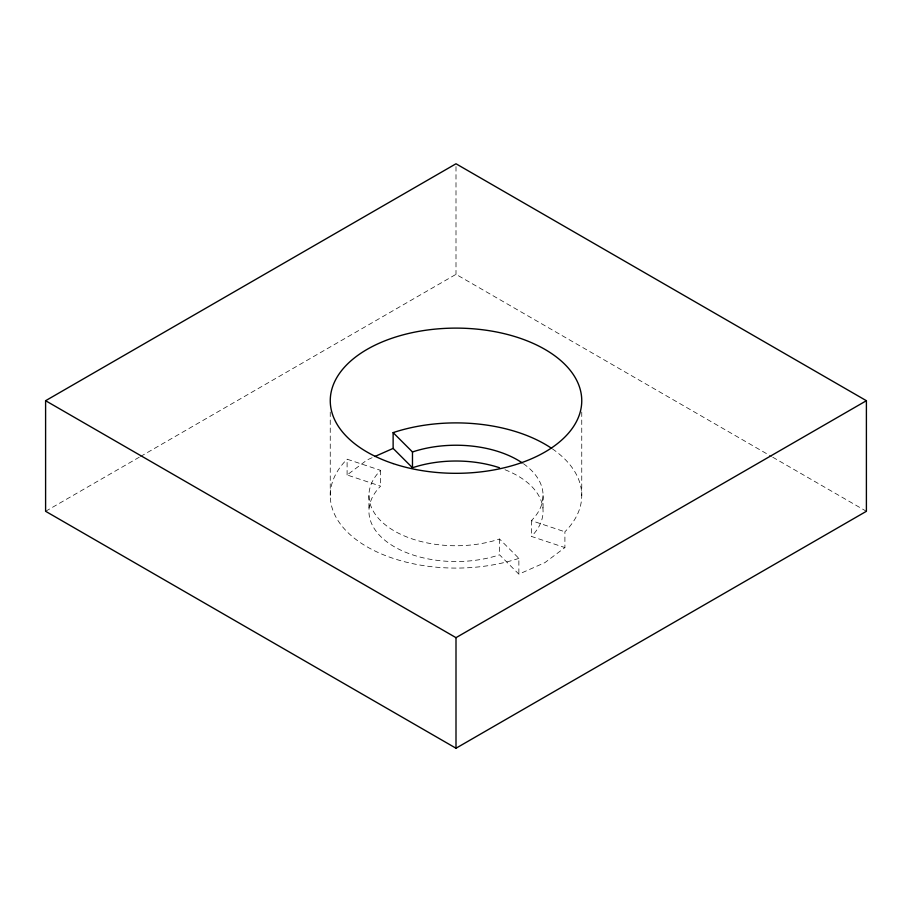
<?xml version="1.0" encoding="UTF-8"?>
<svg xmlns="http://www.w3.org/2000/svg" width="912" height="912" viewBox="0 0 912 912"><rect width="100%" height="100%" fill="white"/><g stroke="black" fill="none" stroke-linecap="round" stroke-linejoin="round"><path stroke-width="0.68" stroke-dasharray="4.56 3.42" d="M552.319 448.807A125.753 72.607 0 0 1 564.904 531.787L564.904 547.588L544.92 562.624L518.871 574.161L499.525 554.815A87.062 50.263 0 0 1 394.44 546.824A87.062 50.263 0 0 1 380.6 486.153L347.096 474.981L367.08 459.944L372.29 457.642M45.6 511.29L139.262 457.208M140.494 456.502L456 274.341L771.506 456.502M347.096 474.981L347.096 459.192L380.6 470.364A87.062 50.263 0 0 0 394.44 531.035A87.062 50.263 0 0 0 499.525 539.015L518.871 558.361L518.871 574.161M523.431 463.695A87.062 50.263 0 0 1 531.4 520.627L564.904 531.787M505.02 469.748A87.062 50.263 0 0 1 531.4 536.416L564.904 547.588M772.738 457.208L866.4 511.29M581.753 412.03L581.753 495.49M543.062 495.49L543.062 511.29M531.4 520.627L531.4 536.416M499.525 539.015L499.525 554.815M456 166.611L456 274.341M380.6 470.364L380.6 486.153M368.938 495.49L368.938 511.29M330.247 412.03L330.247 495.49M518.871 558.361A125.753 72.607 0 0 1 367.08 546.824A125.753 72.607 0 0 1 347.096 459.192"/><path stroke-width="1.37" d="M45.6 400.71L456 163.772L866.4 400.71L866.4 511.29L456 748.228L45.6 511.29L45.6 400.71L456 637.659L866.4 400.71M374.889 456.49L393.129 448.408L393.129 432.619A125.753 72.607 0 0 1 551.122 448.009M393.129 432.619L412.475 451.964A87.062 50.263 0 0 1 522.302 462.92M393.129 448.408L412.475 467.753A87.062 50.263 0 0 1 499.525 467.753M456 637.659L456 748.228M412.475 451.964L412.475 467.753M393.129 463.592A125.753 72.607 0 0 0 581.753 400.71A125.753 72.607 0 0 0 393.129 337.839A125.753 72.607 0 0 0 393.129 463.592"/></g></svg>
